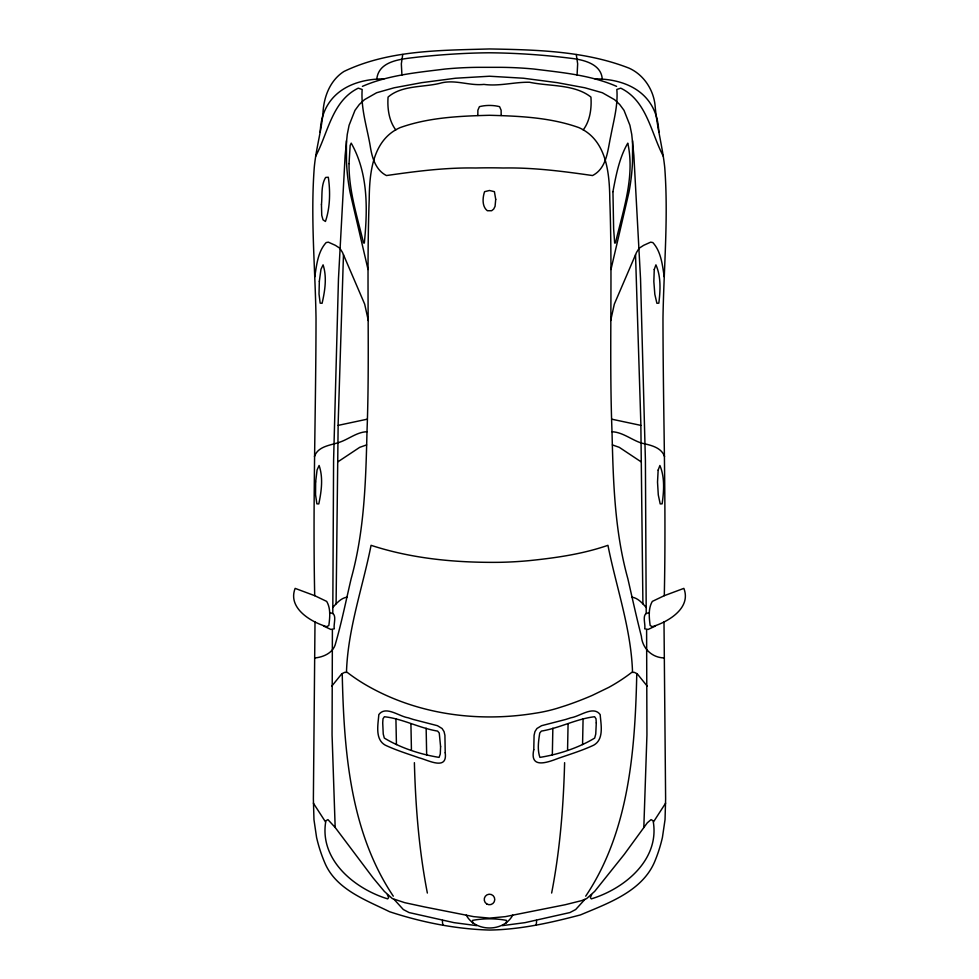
<?xml version="1.0" encoding="UTF-8"?>
<svg xmlns="http://www.w3.org/2000/svg" width="979" height="979" viewBox="0 0 979 979"><rect width="100%" height="100%" fill="white"/><g stroke="black" fill="none" stroke-linecap="round" stroke-linejoin="round"><path stroke-width="1.47" d="M332.395 630.06L332.065 734.972L335.173 827.475L373.06 877.845L384.319 891.379L392.334 898.575L404.755 902.675L424.482 906.921L473.616 916.638L489.5 918.118L505.384 916.638L565.091 904.755L581.563 900.643L586.666 898.575L594.681 891.379L624.272 854.373L647.339 822.776L651.072 819.619L653.115 820.794C660.201 859.501 624.614 888.736 591.316 898.869L590.337 897.596L591.671 894.622M663.86 657.912C651.806 657.545 642.346 648.245 641.367 636.228C636.448 617.162 632.25 597.924 627.857 578.724C614.543 530.838 613.209 481.093 612.01 431.751L611.973 430.772C609.097 353.725 612.597 276.604 609.795 199.557C609.538 173.087 606.625 139.875 578.883 127.613C550.382 117.431 519.494 116.073 489.5 115.289C459.506 116.073 428.618 117.431 400.117 127.613C372.375 139.875 369.462 173.087 369.205 199.557C366.379 276.604 369.903 353.725 367.027 430.772L366.99 431.751C365.791 481.093 364.457 530.838 351.143 578.724C346.113 600.188 341.757 621.836 335.675 643.044C333.704 652.516 323.927 657.031 315.14 657.912M646.213 613.49L645.406 460.191L640.535 278.868L633.866 155.428L631.736 134.392L629.913 125.275L624.015 110.346L619.707 104.508L614.567 99.687L602.366 92.748L584.83 87.78L557.308 82.664L523.496 78.234L489.5 76.227L455.504 78.234L421.692 82.664L394.17 87.78L376.634 92.748L364.433 99.687L359.293 104.508L354.985 110.346L349.087 125.275L347.264 134.392L345.134 155.428L338.465 278.868L333.594 460.191L332.787 613.49M642.909 603.847L640.841 423.258L635.53 254.711M583.08 718.77L582.566 744.591M636.778 673.528C635.114 749.547 629.252 831.293 585.699 896.177M663.995 621.946L665.622 799.023L665.035 819.68L662.428 837.4A149.53 149.53 0 0 1 654.364 862.426C641.478 891.685 607.873 903.287 580.486 914.9C550.798 922.744 520.326 929.609 489.5 930.05C455.614 929.071 421.716 922.304 389.569 911.718C365.485 899.86 335.613 889.226 324.636 862.426A149.53 149.53 0 0 1 316.572 837.4L313.965 819.68L313.378 799.023L315.005 621.946M472.527 922.928L472.551 920.395C483.21 918.29 495.79 918.29 506.449 920.395L506.473 922.928M664.288 595.673L683.856 588.379C691.553 607.971 668.29 621.983 652.234 626.67L650.154 625.483C649.138 617.614 648.11 608.497 652.32 601.4L664.288 595.673C666.307 503.194 663.04 410.727 662.979 318.248C663.75 267.989 668.547 217.668 664.729 167.433C662.587 146.862 656.848 126.854 655.147 106.197C653.813 90.105 643.888 74.783 628.995 68.126C584.781 50.884 536.394 49.807 489.5 48.95C440.636 50.406 388.859 49.892 343.935 71.479C329.764 80.535 323.584 97.472 322.948 113.637C321.161 131.761 315.923 149.31 314.271 167.433C310.453 217.668 315.25 267.989 316.021 318.248C315.96 410.727 312.693 503.194 314.712 595.673L326.68 601.4C330.89 608.497 329.862 617.614 328.846 625.483L326.766 626.67C310.71 621.983 287.447 607.971 295.144 588.379L314.712 595.673M552.854 728.205L552.327 755.115M568.077 723.836L567.563 750.012M346.48 672.157C347.814 628.873 362.707 587.498 371.065 545.315C412.257 558.801 456.092 562.803 499.266 562.325A391.086 391.086 0 0 0 529.198 560.637C555.815 557.895 582.566 554.126 607.935 545.315C616.293 587.498 631.186 628.873 632.52 672.157M346.395 140.829L346.48 161.462A212.002 212.002 0 0 0 350.054 192.276L368.031 269.506M564.614 762.678C563.476 806.329 559.988 850.151 551.642 893.044M343.47 254.711L338.159 423.258L336.091 603.847M501.175 115.449L501.126 110.223L499.584 106.662C493.196 105.022 485.804 105.022 479.416 106.662L477.874 110.223L477.825 115.449M643.827 827.475L646.935 734.972L646.605 630.06M577.072 75.065L577.659 63.831L576.264 54.518M320.206 132.324C321.357 95.281 349.711 78.871 383.952 78.883M376.744 79.47C378.494 59.89 403.14 58.973 418.082 57.063C441.81 54.579 465.637 52.939 489.5 52.793C516.655 53.025 543.81 54.922 570.757 58.275C583.325 59.707 601.608 63.868 602.256 79.47M314.736 276.861C316.633 265.138 317.783 251.738 326.154 242.572L328.332 242.156L335.393 245.35L339.835 248.225L342.466 252.423L364.665 304.102L368.312 320.5M402.736 54.518L401.341 63.831L401.928 75.065M610.688 320.5L614.335 304.102L636.534 252.423L639.165 248.225L643.607 245.35L650.668 242.156L652.846 242.572C661.217 251.738 662.367 265.138 664.264 276.861M610.969 269.506L628.946 192.276A212.002 212.002 0 0 0 632.52 161.462L632.605 140.829M536.051 924.91L536.419 923.234A12.311 12.311 0 0 0 536.455 920.358M315.605 156.383C328.112 132.899 331.991 100.935 358.277 88.159L362.169 89.481C360.786 108.693 367.052 127.331 370.233 146.079C371.947 157.289 375.495 170.04 386.448 175.547C415.794 171.337 445.641 167.433 475.574 167.996A566.046 566.046 0 0 1 503.426 167.996C533.359 167.433 563.206 171.337 592.552 175.547C607.102 168.058 607.665 149.922 610.81 135.885C613.674 120.588 618.153 105.194 616.831 89.481L620.723 88.159C647.009 100.935 650.888 132.899 663.395 156.383M314.443 456.508C318.126 445.91 331.012 445.323 340.08 442.067C349.075 438.91 357.225 431.959 366.99 431.751M653.507 821.895L665.622 803.159M331.795 686.12L341.622 673.993L344.51 672.389L347.227 672.377L350.078 674.519A177.015 177.015 0 0 0 370.246 687.393C420.187 714.939 479.22 722.355 535.121 713.238A156.836 156.836 0 0 0 557.088 708.343L565.593 705.639A342.271 342.271 0 0 0 592.368 695.347L608.754 687.393A177.015 177.015 0 0 0 628.922 674.519L631.773 672.377L634.49 672.389L637.378 673.993L647.205 686.12M583.215 129.901C590.104 120.833 591.757 108.143 590.924 97.068C574.392 83.998 549.452 86.495 529.517 82.26C514.318 81.93 499.412 86.507 483.932 84.402C468.88 86.017 454.574 78.907 439.559 83.399C422.671 87.412 401.782 85.222 388.076 97.068C387.243 108.143 388.896 120.833 395.785 129.901M584.855 899.444L575.676 909.528L569.913 912.563L525.013 922.646L502.264 925.644M332.774 607.482C336.703 603.174 340.876 598.12 346.958 597.178M512.727 915.145C503.622 932.265 475.378 932.265 466.273 915.145M338.085 461.709L359.709 447.342L366.599 444.919M655.477 626.022L648.159 629.436L644.684 628.812C645.944 624.21 640.755 612.316 649.407 612.976M362.414 86.36C388.455 75.016 417.274 72.519 445.176 69.032A376.646 376.646 0 0 1 478.535 67.331L500.465 67.331A376.646 376.646 0 0 1 533.824 69.032C561.726 72.519 590.545 75.016 616.586 86.36M367.309 419.171L338.11 425.388M612.01 431.751C622.705 432.18 631.541 439.889 641.551 443.108C650.093 445.017 661.327 447.183 664.557 456.508M329.593 612.976C338.244 612.316 333.056 624.21 334.316 628.812L330.841 629.436L323.523 626.022M595.048 78.883C629.289 78.871 657.643 95.281 658.794 132.324M476.736 925.644L453.987 922.646L409.087 912.563L403.324 909.528L394.145 899.444M640.89 425.388L611.691 419.171M612.401 444.919L619.291 447.342L640.915 461.709M632.042 597.178C638.124 598.12 642.297 603.174 646.226 607.482M335.173 827.475L327.928 819.619L325.885 820.794C318.799 859.501 354.386 888.736 387.684 898.869L388.663 897.596L387.329 894.622M313.378 803.159L325.493 821.895M393.301 896.177C349.748 831.293 343.886 749.547 342.222 673.528M442.949 924.91L442.581 923.234A12.311 12.311 0 0 1 442.545 920.358M427.358 893.044C419.012 850.151 415.524 806.329 414.386 762.678M396.434 744.591L395.92 718.77M426.673 755.115L426.146 728.205M411.437 750.012L410.923 723.836M321.455 204.513L321.748 215.343L323.009 219.822L325.432 221.462C330.143 207.866 330.412 191.394 328.308 177.248L325.628 177.432C320.818 185.41 322.421 195.555 321.455 204.513M533.775 749.694C529.455 769.384 547.836 762.298 558.189 758.382C570.121 754.222 582.272 750.514 593.739 745.154C604.263 739.243 600.922 724.558 600.176 714.609C593.347 705.284 579.947 716.444 570.892 717.778A206.336 206.336 0 0 1 565.483 719.516L541.558 725.696L536.908 728.523L534.95 731.594L534.081 735.339L533.775 749.694M349.038 163.615C348.72 190.611 357.298 216.873 363.527 242.927L364.335 243.061C367.651 209.433 368.398 173.381 351.216 143.154L350.164 145.369L349.038 163.615M315.642 481.949L315.556 494.799L316.866 503.842L318.799 503.916C321.418 491.482 323.339 477.691 319.105 465.49L317.074 469.981L315.642 481.949M445.225 752.79C447.66 771.219 427.774 759.888 419.012 757.795C407.68 753.818 396.152 750.269 385.261 745.154C374.737 739.243 378.078 724.558 378.824 714.609C385.653 705.284 399.053 716.444 408.108 717.778A206.336 206.336 0 0 0 413.517 719.516L437.442 725.696L442.092 728.523L444.05 731.594L444.919 735.339L445.225 752.79M596.284 722.894L595.758 734.017L594.681 738.08C578.516 747.895 558.495 754.43 539.931 757.379C537.177 749.657 538.536 740.993 539.735 733.051L541.387 731.093C559.572 728.082 576.521 718.806 594.62 716.738L596.003 718.77L596.284 722.894M612.94 191.639L613.637 228.915L614.665 243.061L615.473 242.927C623.048 210.461 635.151 176.624 627.784 143.154C619.34 157.68 616.048 175.18 612.94 191.639M319.338 281.254L319.019 294.092L320.17 303.172L322.103 303.27C324.942 290.885 327.108 277.13 323.082 264.856L320.965 269.311L319.338 281.254M495.717 199.337L495.068 206.361L493.661 209.102L491.642 210.73L487.358 210.73C481.815 206.532 482.586 197.574 484.581 191.676L489.5 190.489L494.419 191.676L495.717 199.337M654.253 269.506L653.837 281.536L654.829 294.349L656.897 303.27L658.83 303.172C660.397 290.567 661.155 276.665 655.918 264.856L654.253 269.506M440.587 746.671L440.281 754.014L439.069 757.379C420.505 754.43 400.484 747.895 384.319 738.08L383.242 734.017L382.716 722.894L382.997 718.77L384.38 716.738C402.491 718.684 419.428 728.119 437.613 731.093L439.265 733.051L440.587 746.671M658.157 470.104L657.521 482.133L658.292 494.958L660.201 503.916L662.134 503.842C663.921 491.274 664.925 477.385 659.895 465.49L658.157 470.104M486.722 903.947A5.262 5.262 0 0 0 494.762 899.64A5.262 5.262 0 0 0 487.016 894.83A5.262 5.262 0 0 0 486.722 903.947"/></g></svg>
